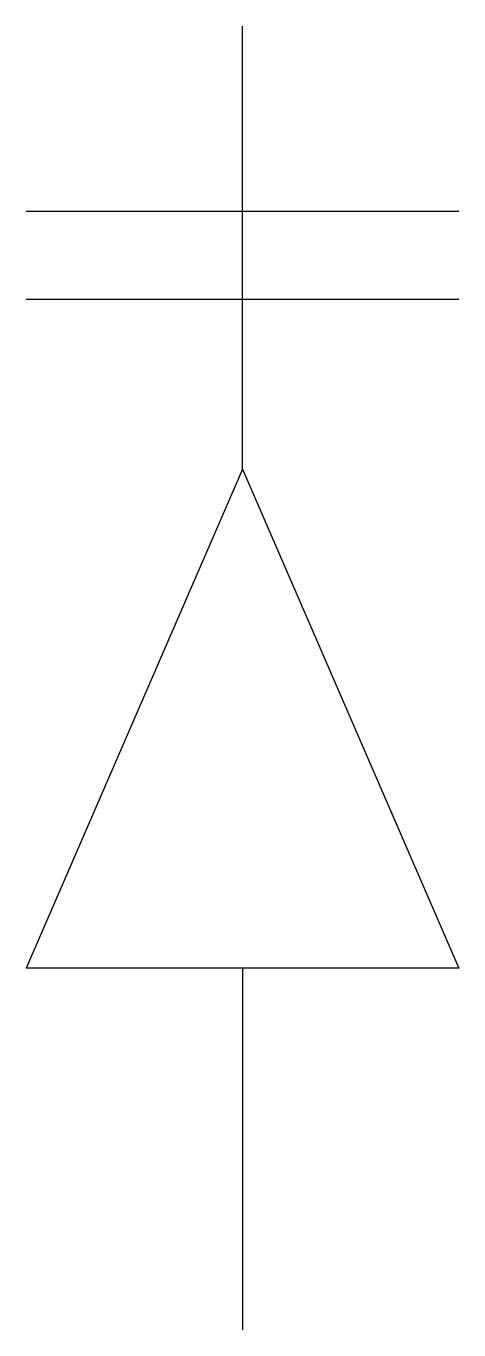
# Model space of a CAD drawing. Header units: metres. Extents: x 88825 to 89186, y -118125 to -117036.
import ezdxf

# ---------------------------------------------------------------- set-up
doc = ezdxf.new("R2010")
doc.units = ezdxf.units.M
doc.layers.add('DET1', color=1, linetype='Continuous')

msp = doc.modelspace()

# ---------------------------------------------------------------- linework, layer by layer
at = {"layer": 'DET1'}
for p, q in [((89005.34, -117406.25), (89005.34, -117036.4)), ((89186.08, -117191.21), (88824.6, -117191.21)), ((89186.08, -117264.63), (88824.6, -117264.63)), ((89005.34, -117406.25), (88824.6, -117822.68)), ((89005.34, -117406.25), (89186.08, -117822.68)), ((89186.08, -117822.68), (88824.6, -117822.68)), ((89005.34, -117822.68), (89005.34, -118124.73))]:
    msp.add_line(p, q, dxfattribs=at)

doc.saveas('drawing.dxf')
